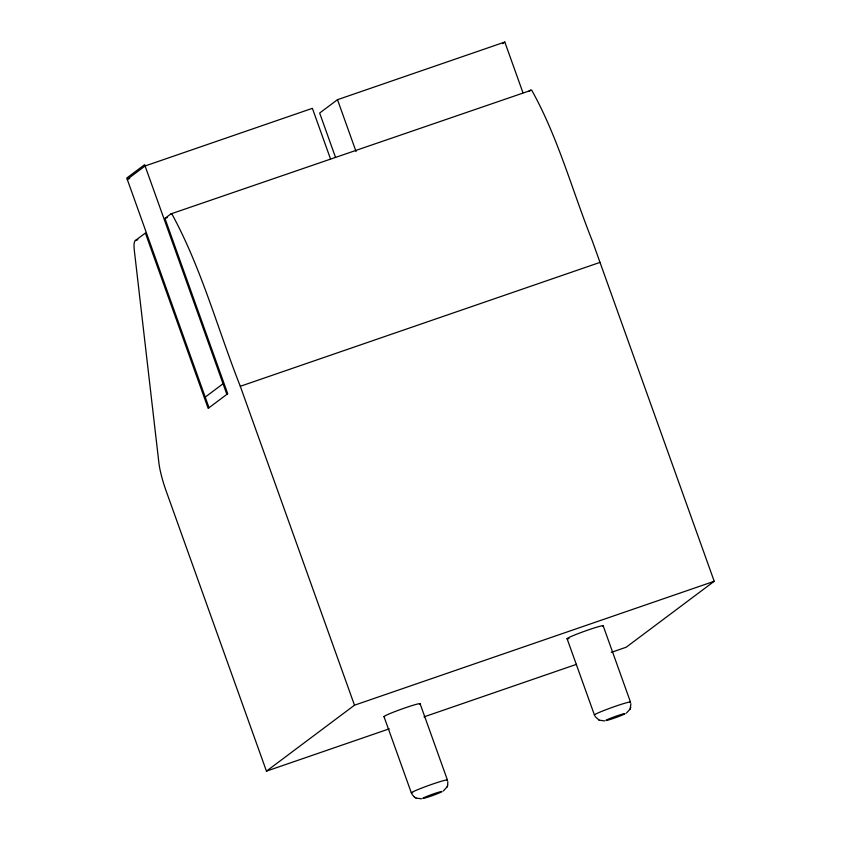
<?xml version="1.0" encoding="UTF-8"?>
<svg xmlns="http://www.w3.org/2000/svg" width="841" height="841" viewBox="0 0 841 841"><rect width="100%" height="100%" fill="white"/><g stroke="black" fill="none" stroke-linecap="round" stroke-linejoin="round"><path stroke-width="1.26" d="M447.643 785.263L447.822 781.594M626.366 713.126L630.119 709.1L630.908 703.686M443.291 791.034L447.076 786.892M630.119 709.1L630.771 707.228M447.034 787.008L447.685 785.137M389.257 728.842L266.45 771.144L166.182 491.091A36.079 6.991 71 0 1 158.865 462.603L134.318 250.345A36.079 6.991 71 0 1 135.369 240.537L145.377 233.041L208.158 408.379L227.722 393.725L164.941 218.387L170.954 213.877L531.649 90.113C558.088 137.335 572.279 190.802 592.337 240.978L714.219 581.289L626.177 647.234L611.291 652.353M522.934 92.668L504.81 42.05L337.493 99.69L319.654 113.041L335.57 157.488M502.708 43.627L504.81 42.05M528.674 91.469L530.682 89.966M205.225 397.11L223.054 383.759M266.45 771.144L354.492 705.2L714.219 581.289M129.724 178.471L127.243 179.322L145.083 165.971L312.389 108.331L330.513 158.949M164.941 218.387L167.422 217.525M135.369 240.537L137.85 239.674M170.954 213.877L171.921 214.024C201.462 268.174 217.672 329.01 240.305 386.292L600.032 262.381M423.99 716.879L576.569 664.316M604.605 720.926L599.044 720.127M421.52 798.834L415.959 798.035M412.016 794.419L414.487 797.142M599.149 720.19L595.102 716.511M414.371 797.068L416.064 798.098M603.186 625.82L630.498 702.109M567.097 638.74L594.461 715.071M337.493 99.69L356.058 151.538M420.101 703.728L447.423 780.017M384.011 716.648L411.386 792.979M240.305 386.292L354.492 705.2M226.86 394.376L144.62 164.678L126.781 178.04L209.031 407.738M569.042 638.582A19.164 1.167 -19.7 0 1 583.118 631.759A19.164 1.167 -19.7 0 1 602.65 626.335M384.589 716.732A19.164 1.167 -19.7 0 1 401.966 708.974A19.164 1.167 -19.7 0 1 419.564 704.243M594.986 715.102A19.164 1.167 -19.7 0 1 612.364 707.344A19.164 1.167 -19.7 0 1 629.962 702.613M412.731 792.884A19.164 1.167 -19.7 0 1 427.995 785.715A19.164 1.167 -19.7 0 1 446.876 780.522M610.461 719.391A10.145 0.62 -19.7 0 0 625.042 713.652A10.145 0.62 -19.7 0 0 610.965 718.067A10.145 0.62 -19.7 0 0 610.461 719.391M427.375 797.3A10.145 0.62 -19.7 0 0 441.956 791.56A10.145 0.62 -19.7 0 0 427.88 795.975A10.145 0.62 -19.7 0 0 427.375 797.3"/></g></svg>
